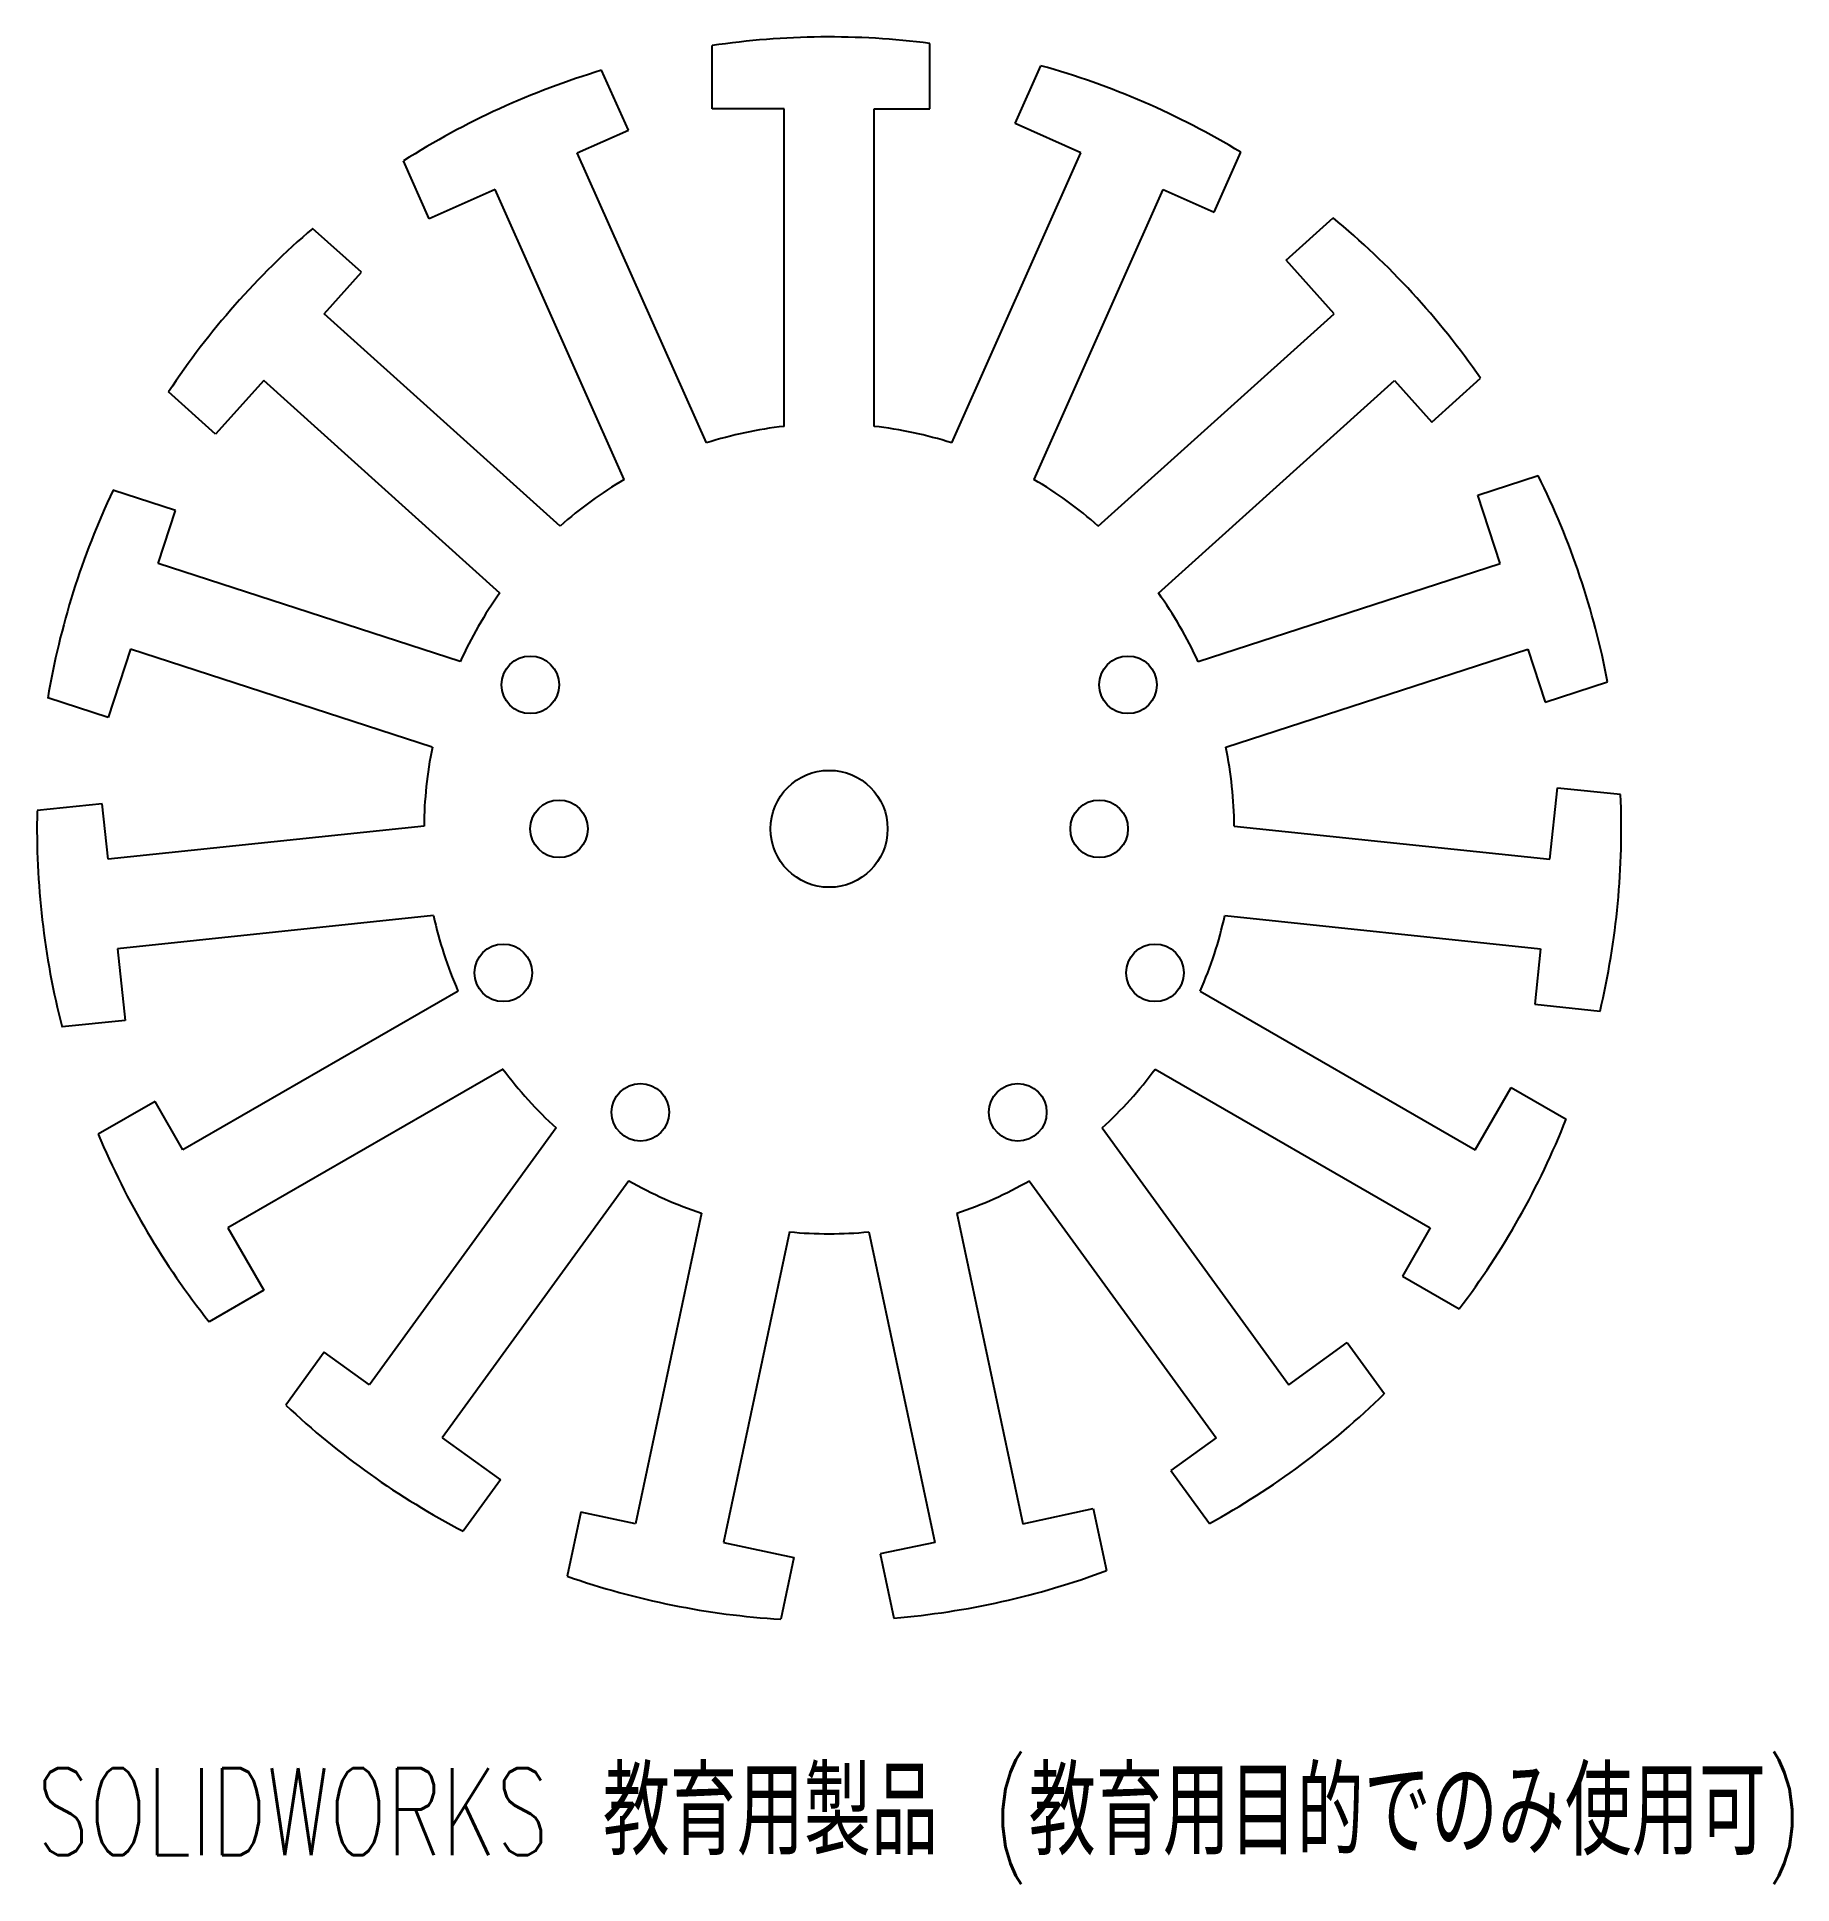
# Model space of a CAD drawing. Header units: millimetres. Extents: x -44 to 53, y -59 to 44.
import ezdxf

# ---------------------------------------------------------------- set-up
doc = ezdxf.new("R2010")
doc.units = ezdxf.units.MM
doc.styles.add('SLDTEXTSTYLE0', font='TXT', dxfattribs={"width": 0.7, "bigfont": 'bigfont'})

msp = doc.modelspace()

# ---------------------------------------------------------------- linework, layer by layer
at = {"color": 7, "linetype": 'Continuous', "lineweight": 25}
for p, q in [((-6.5, 40), (-6.5, 43.52)), ((5.6, 40), (5.6, 43.64)), ((-11.15, 38.82), (-12.64, 42.15)), ((10.33, 39.19), (11.76, 42.4)), ((-2.5, 40), (-6.5, 40)), ((-2.5, 22.36), (-2.5, 40)), ((2.5, 22.36), (2.5, 40)), ((2.5, 40), (5.6, 40)), ((13.99, 37.56), (10.33, 39.19)), ((-13.99, 37.56), (-11.15, 38.82)), ((-22.21, 33.9), (-23.64, 37.11)), ((-6.81, 21.44), (-13.99, 37.56)), ((6.81, 21.44), (13.99, 37.56)), ((21.39, 34.26), (22.87, 37.59)), ((-18.55, 35.52), (-22.21, 33.9)), ((-11.38, 19.41), (-18.55, 35.52)), ((11.38, 19.41), (18.55, 35.52)), ((18.55, 35.52), (21.39, 34.26)), ((25.38, 31.6), (27.99, 33.95)), ((-25.98, 30.93), (-28.69, 33.36)), ((-28.05, 28.62), (-25.98, 30.93)), ((28.05, 28.62), (25.38, 31.6)), ((-14.94, 16.82), (-28.05, 28.62)), ((14.94, 16.82), (28.05, 28.62)), ((-31.4, 24.91), (-34.08, 21.93)), ((-18.29, 13.1), (-31.4, 24.91)), ((18.29, 13.1), (31.4, 24.91)), ((31.4, 24.91), (33.47, 22.6)), ((33.47, 22.6), (36.18, 25.04)), ((-34.08, 21.93), (-36.69, 24.29)), ((36.03, 18.54), (39.38, 19.63)), ((-36.31, 17.69), (-39.78, 18.81)), ((37.27, 14.74), (36.03, 18.54)), ((-37.27, 14.74), (-36.31, 17.69)), ((-20.49, 9.29), (-37.27, 14.74)), ((20.49, 9.29), (37.27, 14.74)), ((-38.81, 9.98), (-40.05, 6.18)), ((-22.04, 4.53), (-38.81, 9.98)), ((22.04, 4.53), (38.81, 9.98)), ((38.81, 9.98), (39.77, 7.03)), ((-40.05, 6.18), (-43.4, 7.27)), ((39.77, 7.03), (43.24, 8.16)), ((40.04, -1.69), (40.46, 2.28)), ((40.46, 2.28), (43.96, 1.92)), ((-40.37, 1.39), (-43.99, 1.01)), ((-40.04, -1.69), (-40.37, 1.39)), ((-22.5, 0.15), (-40.04, -1.69)), ((22.5, 0.15), (40.04, -1.69)), ((-21.98, -4.82), (-39.52, -6.67)), ((21.98, -4.82), (39.52, -6.67)), ((-39.52, -6.67), (-39.1, -10.65)), ((39.52, -6.67), (39.2, -9.75)), ((-20.61, -9.02), (-35.89, -17.83)), ((20.61, -9.02), (35.89, -17.83)), ((39.2, -9.75), (42.82, -10.13)), ((-39.1, -10.65), (-42.6, -11.01)), ((-18.11, -13.35), (-33.39, -22.17)), ((18.11, -13.35), (33.39, -22.17)), ((-37.44, -15.15), (-40.6, -16.97)), ((-35.89, -17.83), (-37.44, -15.15)), ((35.89, -17.83), (37.89, -14.37)), ((37.89, -14.37), (40.94, -16.13)), ((-15.17, -16.62), (-25.53, -30.89)), ((15.17, -16.62), (25.53, -30.89)), ((-11.12, -19.56), (-21.49, -33.83)), ((11.12, -19.56), (21.49, -33.83)), ((-7.09, -21.35), (-10.76, -38.61)), ((7.09, -21.35), (10.76, -38.61)), ((-33.39, -22.17), (-31.39, -25.63)), ((-2.2, -22.39), (-5.87, -39.65)), ((2.2, -22.39), (5.87, -39.65)), ((33.39, -22.17), (31.84, -24.85)), ((-31.39, -25.63), (-34.44, -27.39)), ((31.84, -24.85), (35, -26.67)), ((25.53, -30.89), (28.77, -28.54)), ((28.77, -28.54), (30.84, -31.39)), ((-28.04, -29.07), (-30.18, -32.02)), ((-25.53, -30.89), (-28.04, -29.07)), ((-21.49, -33.83), (-18.25, -36.18)), ((21.49, -33.83), (18.98, -35.65)), ((18.98, -35.65), (21.12, -38.6)), ((-18.25, -36.18), (-20.32, -39.03)), ((-13.79, -37.96), (-14.55, -41.52)), ((-10.76, -38.61), (-13.79, -37.96)), ((10.76, -38.61), (14.67, -37.77)), ((14.67, -37.77), (15.41, -41.21)), ((-5.87, -39.65), (-1.96, -40.48)), ((5.87, -39.65), (2.84, -40.29)), ((-1.96, -40.48), (-2.69, -43.92)), ((2.84, -40.29), (3.6, -43.85))]:
    msp.add_line(p, q, dxfattribs=at)
for centre, radius in [((-16.6, 8), 1.6), ((16.6, 8), 1.6), ((0, 0), 3.25), ((-15, 0), 1.6), ((15, 0), 1.6), ((-18.1, -8), 1.6), ((18.1, -8), 1.6), ((-10.48, -15.75), 1.6), ((10.48, -15.75), 1.6)]:
    msp.add_circle(centre, radius, dxfattribs=at)
for radius, start, end in [(44, 82.688, 98.4952), (44, 106.688, 122.4952), (44, 58.688, 74.4952), (44, 34.688, 50.4952), (44, 130.688, 146.4952), (22.5, 96.3794, 107.6206), (22.5, 72.3794, 83.6206), (44, 10.688, 26.4952), (44, 154.688, 170.4952), (22.5, 120.3794, 131.6206), (22.5, 48.3794, 59.6206), (22.5, 144.3794, 155.6206), (22.5, 24.3794, 35.6206), (22.5, 168.3794, 179.6206), (22.5, 0.3794, 11.6206), (44, 346.688, 2.4952), (44, 178.688, 194.4952), (22.5, 192.3794, 203.6206), (22.5, 336.3794, 347.6206), (22.5, 216.3794, 227.6206), (22.5, 312.3794, 323.6206), (44, 322.688, 338.4952), (44, 202.688, 218.4952), (22.5, 240.3794, 251.6206), (22.5, 288.3794, 299.6206), (22.5, 264.3794, 275.6206), (44, 298.688, 314.4952), (44, 226.688, 242.4952), (44, 250.688, 266.4952), (44, 274.688, 290.4952)]:
    msp.add_arc((0, 0), radius, start, end, dxfattribs=at)

# ---------------------------------------------------------------- texts
at = {"color": 7, "linetype": 'Continuous', "insert": (-44, -52.19), "char_height": 4.8336, "attachment_point": 1, "style": 'SLDTEXTSTYLE0'}
msp.add_mtext('SOLIDWORKS 教育用製品 (教育用目的でのみ使用可)', dxfattribs=at)

doc.saveas('drawing.dxf')
